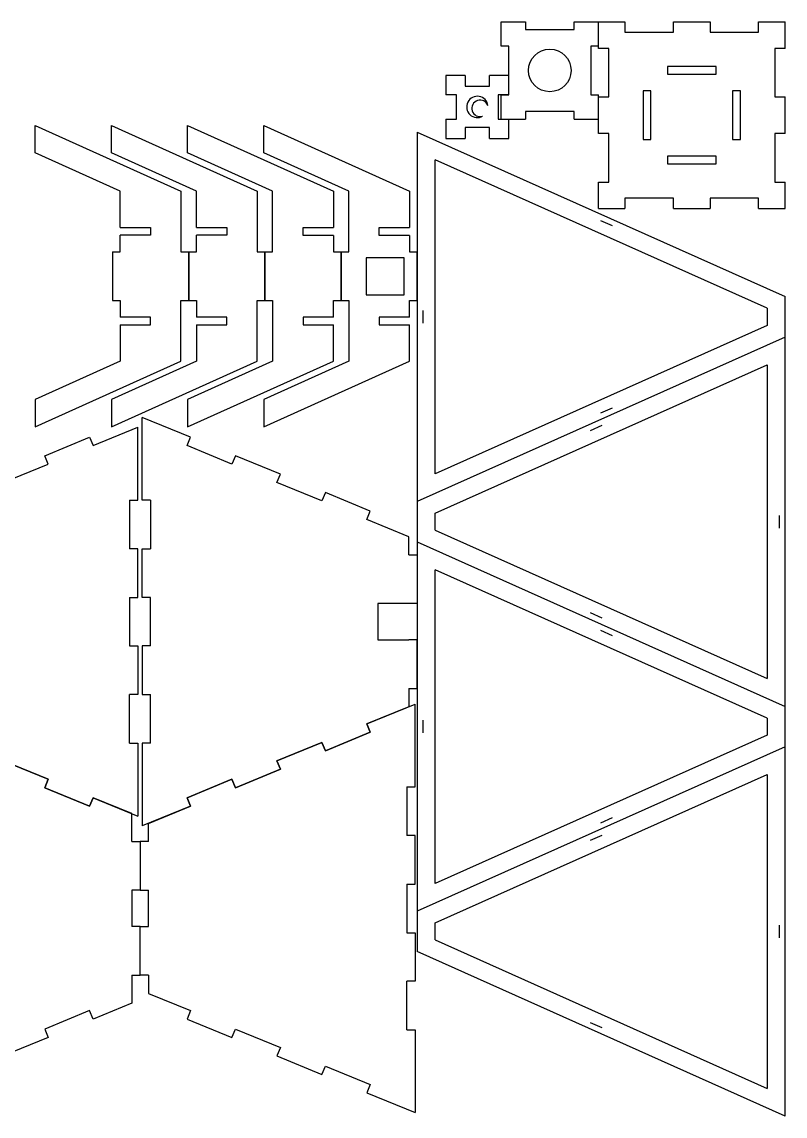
# Model space of a CAD drawing. Header units: millimetres. Extents: x -37.1 to 17.5, y -29.9 to 15.1.
# Drawn here: x -13.91 to 17.49, y -29.89 to 15.14 of the extents above; entities that cross this region are included whole.
import ezdxf

# ---------------------------------------------------------------- set-up
doc = ezdxf.new("R2010")
doc.units = ezdxf.units.MM
doc.header["$MEASUREMENT"] = 0
doc.layers.add('Layer 01', color=12, linetype='Continuous', true_color=0xc80000)
doc.layers.add('Layer 03', color=5, linetype='Continuous', true_color=0x0000ff)

msp = doc.modelspace()

# ---------------------------------------------------------------- linework, layer by layer
at = {"layer": 'Layer 01', "linetype": 'Continuous', "lineweight": 25}
for p, q in [((5.808, 14.135), (5.808, 15.135)), ((5.808, 15.135), (6.808, 15.135)), ((6.808, 15.135), (6.808, 14.818)), ((8.808, 14.818), (8.808, 15.135)), ((8.808, 15.135), (9.808, 15.135)), ((9.808, 14.135), (9.808, 15.135)), ((9.808, 14.045), (9.808, 15.135)), ((9.808, 15.135), (10.898, 15.135)), ((10.898, 15.135), (10.898, 14.708)), ((12.898, 14.708), (12.898, 15.135)), ((12.898, 15.135), (14.398, 15.135)), ((14.398, 15.135), (14.398, 14.708)), ((16.398, 14.708), (16.398, 15.135)), ((16.398, 15.135), (17.488, 15.135)), ((17.488, 14.045), (17.488, 15.135)), ((6.808, 14.818), (8.808, 14.818)), ((10.898, 14.708), (12.898, 14.708)), ((14.398, 14.708), (16.398, 14.708)), ((6.125, 14.135), (5.808, 14.135)), ((6.125, 12.135), (6.125, 14.135)), ((9.808, 14.135), (9.49, 14.135)), ((9.49, 14.135), (9.49, 12.135)), ((10.235, 14.045), (9.808, 14.045)), ((10.235, 12.045), (10.235, 14.045)), ((17.488, 14.045), (17.06, 14.045)), ((17.06, 14.045), (17.06, 12.045)), ((14.648, 13.295), (12.648, 13.295)), ((12.648, 13.295), (12.648, 12.978)), ((14.648, 12.978), (14.648, 13.295)), ((3.525, 12.935), (3.525, 12.135)), ((4.325, 12.935), (3.525, 12.935)), ((4.325, 12.935), (4.325, 12.488)), ((5.325, 12.488), (5.325, 12.935)), ((6.125, 12.935), (5.325, 12.935)), ((6.125, 12.135), (6.125, 12.935)), ((12.648, 12.978), (14.648, 12.978)), ((4.325, 12.488), (5.325, 12.488)), ((11.648, 12.295), (11.648, 10.295)), ((11.965, 12.295), (11.648, 12.295)), ((11.965, 10.295), (11.965, 12.295)), ((15.648, 12.295), (15.33, 12.295)), ((15.33, 12.295), (15.33, 10.295)), ((15.648, 10.295), (15.648, 12.295)), ((3.973, 12.135), (3.525, 12.135)), ((3.973, 11.135), (3.973, 12.135)), ((6.125, 12.135), (5.678, 12.135)), ((5.678, 12.135), (5.678, 11.135)), ((5.808, 12.135), (6.125, 12.135)), ((5.808, 11.135), (5.808, 12.135)), ((9.49, 12.135), (9.808, 12.135)), ((9.808, 11.135), (9.808, 12.135)), ((9.808, 10.545), (9.808, 12.045)), ((9.808, 12.045), (10.235, 12.045)), ((17.06, 12.045), (17.488, 12.045)), ((17.488, 10.545), (17.488, 12.045)), ((6.808, 11.453), (6.808, 11.135)), ((8.808, 11.453), (6.808, 11.453)), ((8.808, 11.135), (8.808, 11.453)), ((-13.367, 10.869), (-7.367, 8.169)), ((-13.367, 9.744), (-13.367, 10.869)), ((-10.232, 10.869), (-4.232, 8.169)), ((-10.232, 9.744), (-10.232, 10.869)), ((-7.097, 9.744), (-7.097, 10.869)), ((-7.097, 10.869), (-1.097, 8.169)), ((-3.962, 9.744), (-3.962, 10.869)), ((-3.962, 10.869), (2.038, 8.169)), ((3.525, 11.135), (3.973, 11.135)), ((3.525, 11.135), (3.525, 10.335)), ((5.678, 11.135), (6.125, 11.135)), ((5.808, 11.135), (6.808, 11.135)), ((6.125, 10.335), (6.125, 11.135)), ((8.808, 11.135), (9.808, 11.135)), ((2.355, 10.596), (17.488, 3.828)), ((2.355, 10.596), (2.355, -4.602)), ((4.325, 10.783), (4.325, 10.335)), ((5.325, 10.783), (4.325, 10.783)), ((5.325, 10.335), (5.325, 10.783)), ((10.235, 10.545), (9.808, 10.545)), ((10.235, 8.545), (10.235, 10.545)), ((17.06, 10.545), (17.06, 8.545)), ((17.488, 10.545), (17.06, 10.545)), ((3.525, 10.335), (4.325, 10.335)), ((5.325, 10.335), (6.125, 10.335)), ((11.648, 10.295), (11.965, 10.295)), ((15.33, 10.295), (15.648, 10.295)), ((-9.867, 8.169), (-13.367, 9.744)), ((-6.732, 8.169), (-10.232, 9.744)), ((-3.597, 8.169), (-7.097, 9.744)), ((-0.462, 8.169), (-3.962, 9.744)), ((14.648, 9.613), (12.648, 9.613)), ((12.648, 9.613), (12.648, 9.295)), ((14.648, 9.295), (14.648, 9.613)), ((16.748, 3.348), (3.095, 9.454)), ((3.095, -3.461), (3.095, 9.454)), ((12.648, 9.295), (14.648, 9.295)), ((-9.867, 6.669), (-9.867, 8.169)), ((-7.367, 8.169), (-7.367, 5.669)), ((-6.732, 6.669), (-6.732, 8.169)), ((-4.232, 8.169), (-4.232, 5.669)), ((-3.597, 5.669), (-3.597, 8.169)), ((-1.097, 8.169), (-1.097, 6.669)), ((-0.462, 5.669), (-0.462, 8.169)), ((2.038, 8.169), (2.038, 6.669)), ((9.808, 7.455), (9.808, 8.545)), ((9.808, 8.545), (10.235, 8.545)), ((17.06, 8.545), (17.488, 8.545)), ((17.488, 7.455), (17.488, 8.545)), ((12.898, 7.883), (10.898, 7.883)), ((10.898, 7.883), (10.898, 7.455)), ((12.898, 7.455), (12.898, 7.883)), ((16.398, 7.883), (14.398, 7.883)), ((14.398, 7.883), (14.398, 7.455)), ((16.398, 7.455), (16.398, 7.883)), ((9.808, 7.455), (10.898, 7.455)), ((12.898, 7.455), (14.398, 7.455)), ((16.398, 7.455), (17.488, 7.455)), ((-9.867, 6.669), (-8.617, 6.669)), ((-9.867, 5.669), (-9.867, 6.352)), ((-8.617, 6.352), (-9.867, 6.352)), ((-8.617, 6.669), (-8.617, 6.352)), ((-6.732, 6.669), (-5.482, 6.669)), ((-6.732, 5.669), (-6.732, 6.352)), ((-5.482, 6.352), (-6.732, 6.352)), ((-5.482, 6.669), (-5.482, 6.352)), ((-2.347, 6.669), (-1.097, 6.669)), ((-2.347, 6.349), (-2.347, 6.669)), ((-1.097, 6.349), (-2.347, 6.349)), ((-1.097, 6.349), (-1.097, 5.669)), ((0.788, 6.669), (2.038, 6.669)), ((0.788, 6.349), (0.788, 6.669)), ((2.038, 6.349), (0.788, 6.349)), ((2.038, 6.349), (2.038, 5.669)), ((-10.185, 5.669), (-9.867, 5.669)), ((-10.185, 5.669), (-10.185, 3.669)), ((-7.367, 5.669), (-7.05, 5.669)), ((-7.05, 3.669), (-7.05, 5.669)), ((-7.05, 5.669), (-6.732, 5.669)), ((-7.05, 5.669), (-7.05, 3.669)), ((-4.232, 5.669), (-3.915, 5.669)), ((-3.915, 3.669), (-3.915, 5.669)), ((-3.915, 5.669), (-3.915, 3.669)), ((-3.915, 5.669), (-3.597, 5.669)), ((-1.097, 5.669), (-0.78, 5.669)), ((-0.78, 3.669), (-0.78, 5.669)), ((-0.78, 5.669), (-0.78, 3.669)), ((-0.78, 5.669), (-0.462, 5.669)), ((2.038, 5.669), (2.355, 5.669)), ((2.355, 3.669), (2.355, 5.669)), ((-10.185, 3.669), (-9.867, 3.669)), ((-9.867, 3.669), (-9.867, 2.987)), ((-7.367, 1.169), (-7.367, 3.669)), ((-7.367, 3.669), (-7.05, 3.669)), ((-7.05, 3.669), (-6.732, 3.669)), ((-6.732, 3.669), (-6.732, 2.987)), ((-4.232, 1.169), (-4.232, 3.669)), ((-4.232, 3.669), (-3.915, 3.669)), ((-3.915, 3.669), (-3.597, 3.669)), ((-3.597, 3.669), (-3.597, 1.169)), ((-1.097, 3.669), (-0.78, 3.669)), ((-1.097, 2.989), (-1.097, 3.669)), ((-0.78, 3.669), (-0.462, 3.669)), ((-0.462, 3.669), (-0.462, 1.169)), ((2.038, 3.669), (2.355, 3.669)), ((2.038, 2.989), (2.038, 3.669)), ((17.488, 2.165), (17.488, 3.828)), ((16.748, 3.348), (16.748, 2.645)), ((-8.617, 2.987), (-9.867, 2.987)), ((-8.617, 2.669), (-8.617, 2.987)), ((-5.482, 2.987), (-6.732, 2.987)), ((-5.482, 2.669), (-5.482, 2.987)), ((-1.097, 2.989), (-2.347, 2.989)), ((-2.347, 2.989), (-2.347, 2.669)), ((2.038, 2.989), (0.788, 2.989)), ((0.788, 2.989), (0.788, 2.669)), ((-9.867, 2.669), (-8.617, 2.669)), ((-9.867, 2.669), (-9.867, 1.169)), ((-6.732, 2.669), (-5.482, 2.669)), ((-6.732, 2.669), (-6.732, 1.169)), ((-2.347, 2.669), (-1.097, 2.669)), ((-1.097, 1.169), (-1.097, 2.669)), ((0.788, 2.669), (2.038, 2.669)), ((2.038, 1.169), (2.038, 2.669)), ((16.748, 2.645), (3.095, -3.461)), ((17.488, 2.165), (2.355, -4.602)), ((17.488, -13.033), (17.488, 2.165)), ((-9.867, 1.169), (-13.367, -0.406)), ((-13.367, -1.531), (-7.367, 1.169)), ((-6.732, 1.169), (-10.232, -0.406)), ((-10.232, -1.531), (-4.232, 1.169)), ((-7.097, -1.531), (-1.097, 1.169)), ((-3.597, 1.169), (-7.097, -0.406)), ((-3.962, -1.531), (2.038, 1.169)), ((-0.462, 1.169), (-3.962, -0.406)), ((3.095, -5.082), (16.748, 1.024)), ((16.748, 1.024), (16.748, -11.891)), ((-13.367, -0.406), (-13.367, -1.531)), ((-10.232, -0.406), (-10.232, -1.531)), ((-7.097, -0.406), (-7.097, -1.531)), ((-3.962, -0.406), (-3.962, -1.531)), ((-8.96, -4.547), (-8.96, -1.143)), ((-6.978, -1.957), (-8.96, -1.143)), ((-10.984, -2.302), (-9.143, -1.546)), ((-9.143, -4.547), (-9.143, -1.546)), ((-12.975, -2.716), (-11.125, -1.957)), ((-11.125, -1.957), (-10.984, -2.302)), ((-7.119, -2.302), (-6.978, -1.957)), ((-5.269, -3.061), (-7.119, -2.302)), ((-14.684, -3.82), (-12.834, -3.061)), ((-12.834, -3.061), (-12.975, -2.716)), ((-5.128, -2.716), (-5.269, -3.061)), ((-3.277, -3.476), (-5.128, -2.716)), ((-3.419, -3.82), (-3.277, -3.476)), ((-1.568, -4.58), (-3.419, -3.82)), ((-1.427, -4.235), (-1.568, -4.58)), ((0.423, -4.994), (-1.427, -4.235)), ((-9.48, -4.547), (-9.48, -6.547)), ((-9.48, -4.547), (-9.143, -4.547)), ((-8.623, -4.547), (-8.96, -4.547)), ((-8.623, -4.547), (-8.623, -6.547)), ((2.355, -4.602), (2.355, -6.265)), ((0.282, -5.339), (0.423, -4.994)), ((2.013, -6.049), (0.282, -5.339)), ((3.095, -5.785), (3.095, -5.082)), ((3.095, -5.785), (16.748, -11.891)), ((2.013, -6.797), (2.013, -6.049)), ((2.355, -6.265), (2.355, -21.463)), ((2.355, -6.265), (17.488, -13.033)), ((-9.143, -6.547), (-9.48, -6.547)), ((-9.143, -8.547), (-9.143, -6.547)), ((-8.96, -8.547), (-8.96, -6.547)), ((-8.96, -6.547), (-8.623, -6.547)), ((2.013, -6.797), (2.355, -6.797)), ((2.355, -6.797), (2.355, -8.797)), ((3.095, -20.321), (3.095, -7.407)), ((16.748, -13.512), (3.095, -7.407)), ((-9.48, -8.547), (-9.48, -10.547)), ((-9.48, -8.547), (-9.143, -8.547)), ((-8.623, -8.547), (-8.96, -8.547)), ((-8.623, -10.547), (-8.623, -8.547)), ((2.355, -8.797), (2.013, -8.797)), ((2.355, -10.297), (2.013, -10.297)), ((2.355, -12.297), (2.355, -10.297)), ((-9.48, -10.547), (-9.143, -10.547)), ((-9.143, -10.547), (-9.143, -12.547)), ((-8.96, -10.547), (-8.96, -12.547)), ((-8.623, -10.547), (-8.96, -10.547)), ((-9.48, -14.547), (-9.48, -12.547)), ((-9.143, -12.547), (-9.48, -12.547)), ((-8.96, -12.547), (-8.623, -12.547)), ((-8.623, -14.547), (-8.623, -12.547)), ((2.013, -12.297), (2.355, -12.297)), ((2.013, -12.297), (2.013, -13.045)), ((0.282, -13.756), (2.264, -12.942)), ((2.013, -13.045), (0.282, -13.756)), ((2.264, -16.346), (2.264, -12.942)), ((17.488, -14.696), (17.488, -13.033)), ((0.423, -14.1), (0.282, -13.756)), ((0.282, -13.756), (0.423, -14.1)), ((16.748, -13.512), (16.748, -14.216)), ((-1.427, -14.859), (0.423, -14.1)), ((0.423, -14.1), (-1.427, -14.859)), ((16.748, -14.216), (3.095, -20.321)), ((-9.48, -14.547), (-9.143, -14.547)), ((-9.143, -14.547), (-9.143, -17.548)), ((-8.96, -14.547), (-8.96, -17.951)), ((-8.623, -14.547), (-8.96, -14.547)), ((-3.419, -15.274), (-1.568, -14.515)), ((-1.568, -14.515), (-3.419, -15.274)), ((-1.568, -14.515), (-1.427, -14.859)), ((-1.427, -14.859), (-1.568, -14.515)), ((17.488, -14.696), (2.355, -21.463)), ((17.488, -29.893), (17.488, -14.696)), ((-14.684, -15.274), (-12.834, -16.033)), ((-12.834, -16.033), (-14.684, -15.274)), ((-3.277, -15.619), (-3.419, -15.274)), ((-3.419, -15.274), (-3.277, -15.619)), ((-5.128, -16.378), (-3.277, -15.619)), ((-3.277, -15.619), (-5.128, -16.378)), ((-12.834, -16.033), (-12.975, -16.378)), ((-12.975, -16.378), (-12.834, -16.033)), ((-7.119, -16.793), (-5.269, -16.033)), ((-5.269, -16.033), (-7.119, -16.793)), ((-5.269, -16.033), (-5.128, -16.378)), ((-5.128, -16.378), (-5.269, -16.033)), ((3.095, -21.943), (16.748, -15.837)), ((16.748, -15.837), (16.748, -28.752)), ((-12.975, -16.378), (-11.125, -17.137)), ((-11.125, -17.137), (-12.975, -16.378)), ((1.927, -16.346), (2.264, -16.346)), ((1.927, -16.346), (1.927, -18.346)), ((-11.125, -17.137), (-10.984, -16.793)), ((-10.984, -16.793), (-11.125, -17.137)), ((-10.984, -16.793), (-9.143, -17.548)), ((-9.394, -17.445), (-10.984, -16.793)), ((-6.978, -17.137), (-7.119, -16.793)), ((-7.119, -16.793), (-6.978, -17.137)), ((-9.394, -18.596), (-9.394, -17.445)), ((-6.978, -17.137), (-8.96, -17.951)), ((-8.709, -17.848), (-6.978, -17.137)), ((-8.709, -18.596), (-8.709, -17.848)), ((2.264, -18.346), (1.927, -18.346)), ((2.264, -20.346), (2.264, -18.346)), ((-9.394, -18.596), (-9.051, -18.596)), ((-9.051, -18.596), (-9.051, -20.596)), ((-9.051, -18.596), (-9.051, -20.596)), ((-8.709, -18.596), (-9.051, -18.596)), ((-9.394, -20.596), (-9.394, -22.096)), ((-9.051, -20.596), (-9.394, -20.596)), ((-9.051, -20.596), (-8.709, -20.596)), ((-8.709, -22.096), (-8.709, -20.596)), ((1.927, -20.346), (2.264, -20.346)), ((1.927, -20.346), (1.927, -22.346)), ((2.355, -21.463), (2.355, -23.126)), ((3.095, -22.646), (3.095, -21.943)), ((-9.051, -22.096), (-9.394, -22.096)), ((-9.051, -24.096), (-9.051, -22.096)), ((-9.051, -24.096), (-9.051, -22.096)), ((-9.051, -22.096), (-8.709, -22.096)), ((1.927, -22.346), (2.264, -22.346)), ((2.264, -22.346), (2.264, -24.346)), ((3.095, -22.646), (16.748, -28.752)), ((17.488, -29.893), (2.355, -23.126)), ((-9.394, -24.096), (-9.394, -25.246)), ((-9.394, -24.096), (-9.051, -24.096)), ((-8.709, -24.096), (-9.051, -24.096)), ((-8.709, -24.096), (-8.709, -24.844)), ((2.264, -24.346), (1.927, -24.346)), ((1.927, -26.346), (1.927, -24.346)), ((-8.709, -24.844), (-6.978, -25.554)), ((-11.125, -25.554), (-12.975, -26.313)), ((-10.984, -25.899), (-11.125, -25.554)), ((-9.394, -25.246), (-10.984, -25.899)), ((-6.978, -25.554), (-7.119, -25.899)), ((-7.119, -25.899), (-5.269, -26.658)), ((-12.975, -26.313), (-12.834, -26.658)), ((-5.269, -26.658), (-5.128, -26.313)), ((-5.128, -26.313), (-3.277, -27.073)), ((1.927, -26.346), (2.264, -26.346)), ((2.264, -26.346), (2.264, -29.749)), ((-12.834, -26.658), (-14.684, -27.417)), ((-3.277, -27.073), (-3.419, -27.417)), ((-3.419, -27.417), (-1.568, -28.177)), ((-1.568, -28.177), (-1.427, -27.832)), ((-1.427, -27.832), (0.423, -28.591)), ((0.423, -28.591), (0.282, -28.936)), ((0.282, -28.936), (2.264, -29.749))]:
    msp.add_line(p, q, dxfattribs=at)
at = {"layer": 'Layer 01'}
msp.add_lwpolyline([(0.253, 3.909), (1.816, 3.909), (1.816, 5.43), (0.253, 5.43)], close=True, dxfattribs=at)
msp.add_lwpolyline([(2.013, -8.797), (0.731, -8.797), (0.731, -10.297), (2.013, -10.297)], dxfattribs=at)
msp.add_circle((7.808, 13.135), 0.875, dxfattribs=at)
for centre, radius, start, end in [((4.827, 11.635), 0.44, 6.8762, 299.1985), ((4.942, 11.576), 0.34, 19.111, 286.9637)]:
    msp.add_arc(centre, radius, start, end, dxfattribs=at)
at = {"layer": 'Layer 03'}
for p, q in [((9.886, 6.965), (10.366, 6.75)), ((2.595, 2.734), (2.595, 3.26)), ((10.366, -0.757), (9.886, -0.972)), ((9.477, -1.68), (9.958, -1.465)), ((17.248, -5.171), (17.248, -5.697)), ((9.958, -9.402), (9.477, -9.187)), ((9.886, -9.896), (10.366, -10.11)), ((2.595, -14.127), (2.595, -13.601)), ((10.366, -17.618), (9.886, -17.832)), ((9.477, -18.541), (9.958, -18.326)), ((17.248, -22.031), (17.248, -22.557)), ((9.958, -26.263), (9.477, -26.048))]:
    msp.add_line(p, q, dxfattribs=at)

doc.saveas('drawing.dxf')
